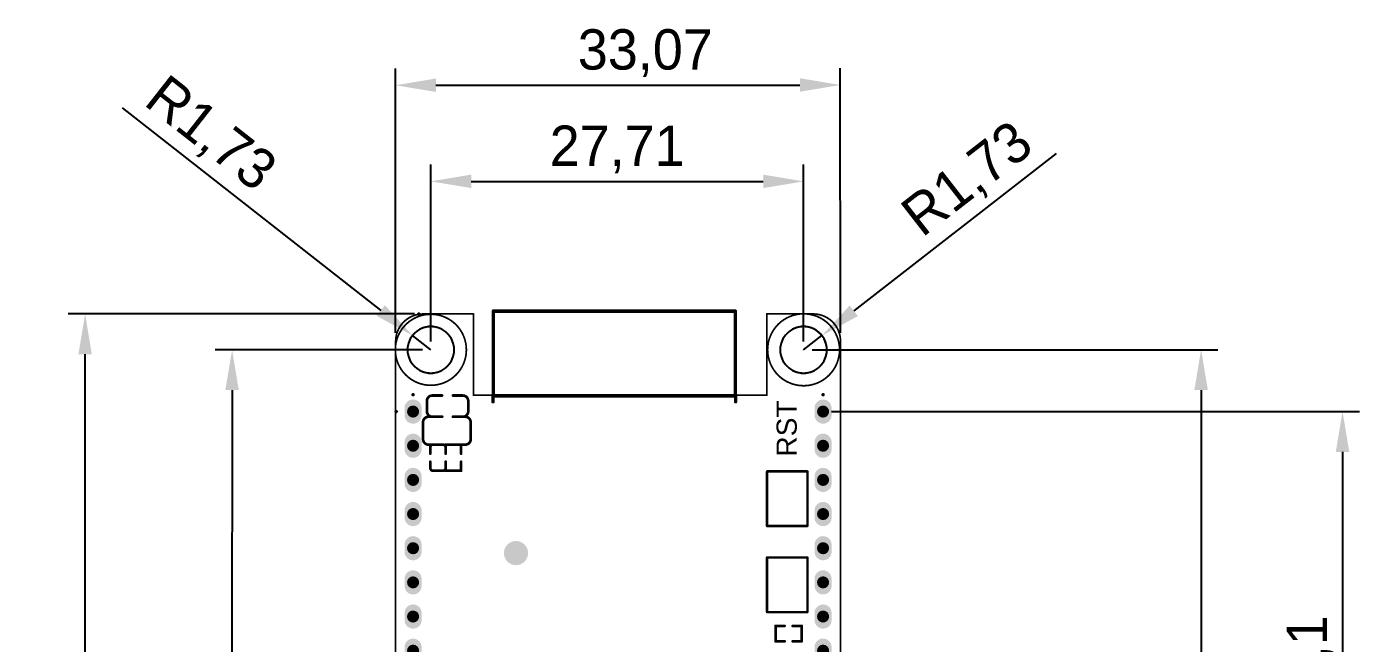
# Model space of a CAD drawing. Header units: millimetres. Extents: x 237 to 337, y 93 to 245.
# Drawn here: x 237.4 to 336.5, y 199.1 to 245 of the extents above; entities that cross this region are included whole.
import ezdxf

# ---------------------------------------------------------------- set-up
doc = ezdxf.new("R2010")
doc.units = ezdxf.units.MM
for name, color, linetype in [('KeepOutLayer', 6, 'Continuous'), ('MultiLayer', 9, 'Continuous'), ('PadHoleLayer', 156, 'Continuous'), ('TopOverlay', 2, 'Continuous')]:
    doc.layers.add(name, color=color, linetype=linetype)
doc.styles.add('Arial', font='arial.ttf', dxfattribs={"height": 0.2})
doc.dimstyles.new('ISO-25', dxfattribs={"dimtxt": 3, "dimasz": 3, "dimexe": 1.25, "dimexo": 0.625, "dimtad": 1, "dimtxsty": 'Standard', "dimcen": 2.5, "dimclrd": 3, "dimclre": 3, "dimclrt": 3, "dimadec": 0, "dimazin": 0, "dimtfac": 1, "dimtmove": 0, "dimatfit": 3, "dimfxl": 1, "dimarcsym": 0})

# ---------------------------------------------------------------- blocks, each defined once
blk = doc.blocks.new('16PIN_2_54_7')
at = {"layer": 'MultiLayer'}
h = blk.add_hatch(color=9, dxfattribs=at)
edge = h.paths.add_edge_path()
edge.add_arc((0.265, 0), 0.635, 270, 450)
edge.add_line((0.265, 0.635), (-0.265, 0.635))
edge.add_arc((-0.265, 0), 0.635, 90, 270)
edge.add_line((-0.265, -0.635), (0.265, -0.635))
h = blk.add_hatch(color=9, dxfattribs=at)
edge = h.paths.add_edge_path()
edge.add_arc((2.805, 0), 0.635, 270, 450)
edge.add_line((2.805, 0.635), (2.275, 0.635))
edge.add_arc((2.275, 0), 0.635, 90, 270)
edge.add_line((2.275, -0.635), (2.805, -0.635))
h = blk.add_hatch(color=9, dxfattribs=at)
edge = h.paths.add_edge_path()
edge.add_arc((5.345, 0), 0.635, 270, 450)
edge.add_line((5.345, 0.635), (4.815, 0.635))
edge.add_arc((4.815, 0), 0.635, 90, 270)
edge.add_line((4.815, -0.635), (5.345, -0.635))
h = blk.add_hatch(color=9, dxfattribs=at)
edge = h.paths.add_edge_path()
edge.add_arc((7.885, 0), 0.635, 270, 450)
edge.add_line((7.885, 0.635), (7.355, 0.635))
edge.add_arc((7.355, 0), 0.635, 90, 270)
edge.add_line((7.355, -0.635), (7.885, -0.635))
h = blk.add_hatch(color=9, dxfattribs=at)
edge = h.paths.add_edge_path()
edge.add_arc((10.425, 0), 0.635, 270, 450)
edge.add_line((10.425, 0.635), (9.895, 0.635))
edge.add_arc((9.895, 0), 0.635, 90, 270)
edge.add_line((9.895, -0.635), (10.425, -0.635))
h = blk.add_hatch(color=9, dxfattribs=at)
edge = h.paths.add_edge_path()
edge.add_arc((12.965, 0), 0.635, 270, 450)
edge.add_line((12.965, 0.635), (12.435, 0.635))
edge.add_arc((12.435, 0), 0.635, 90, 270)
edge.add_line((12.435, -0.635), (12.965, -0.635))
h = blk.add_hatch(color=9, dxfattribs=at)
edge = h.paths.add_edge_path()
edge.add_arc((15.505, 0), 0.635, 270, 450)
edge.add_line((15.505, 0.635), (14.975, 0.635))
edge.add_arc((14.975, 0), 0.635, 90, 270)
edge.add_line((14.975, -0.635), (15.505, -0.635))
h = blk.add_hatch(color=9, dxfattribs=at)
edge = h.paths.add_edge_path()
edge.add_arc((18.045, 0), 0.635, 270, 450)
edge.add_line((18.045, 0.635), (17.515, 0.635))
edge.add_arc((17.515, 0), 0.635, 90, 270)
edge.add_line((17.515, -0.635), (18.045, -0.635))
h = blk.add_hatch(color=9, dxfattribs=at)
edge = h.paths.add_edge_path()
edge.add_arc((20.585, 0), 0.635, 270, 450)
edge.add_line((20.585, 0.635), (20.055, 0.635))
edge.add_arc((20.055, 0), 0.635, 90, 270)
edge.add_line((20.055, -0.635), (20.585, -0.635))
h = blk.add_hatch(color=9, dxfattribs=at)
edge = h.paths.add_edge_path()
edge.add_arc((23.125, 0), 0.635, 270, 450)
edge.add_line((23.125, 0.635), (22.595, 0.635))
edge.add_arc((22.595, 0), 0.635, 90, 270)
edge.add_line((22.595, -0.635), (23.125, -0.635))
h = blk.add_hatch(color=9, dxfattribs=at)
edge = h.paths.add_edge_path()
edge.add_arc((25.665, 0), 0.635, 270, 450)
edge.add_line((25.665, 0.635), (25.135, 0.635))
edge.add_arc((25.135, 0), 0.635, 90, 270)
edge.add_line((25.135, -0.635), (25.665, -0.635))
h = blk.add_hatch(color=9, dxfattribs=at)
edge = h.paths.add_edge_path()
edge.add_arc((28.205, 0), 0.635, 270, 450)
edge.add_line((28.205, 0.635), (27.675, 0.635))
edge.add_arc((27.675, 0), 0.635, 90, 270)
edge.add_line((27.675, -0.635), (28.205, -0.635))
h = blk.add_hatch(color=9, dxfattribs=at)
edge = h.paths.add_edge_path()
edge.add_arc((30.745, 0), 0.635, 270, 450)
edge.add_line((30.745, 0.635), (30.215, 0.635))
edge.add_arc((30.215, 0), 0.635, 90, 270)
edge.add_line((30.215, -0.635), (30.745, -0.635))
h = blk.add_hatch(color=9, dxfattribs=at)
edge = h.paths.add_edge_path()
edge.add_arc((33.285, 0), 0.635, 270, 450)
edge.add_line((33.285, 0.635), (32.755, 0.635))
edge.add_arc((32.755, 0), 0.635, 90, 270)
edge.add_line((32.755, -0.635), (33.285, -0.635))
h = blk.add_hatch(color=9, dxfattribs=at)
edge = h.paths.add_edge_path()
edge.add_arc((35.825, 0), 0.635, 270, 450)
edge.add_line((35.825, 0.635), (35.295, 0.635))
edge.add_arc((35.295, 0), 0.635, 90, 270)
edge.add_line((35.295, -0.635), (35.825, -0.635))
h = blk.add_hatch(color=9, dxfattribs=at)
edge = h.paths.add_edge_path()
edge.add_arc((38.365, 0), 0.635, 270, 450)
edge.add_line((38.365, 0.635), (37.835, 0.635))
edge.add_arc((37.835, 0), 0.635, 90, 270)
edge.add_line((37.835, -0.635), (38.365, -0.635))
at = {"layer": 'PadHoleLayer'}
h = blk.add_hatch(color=156, dxfattribs=at)
edge = h.paths.add_edge_path()
edge.add_arc((0, 0), 0.45, 0, 360)
h = blk.add_hatch(color=156, dxfattribs=at)
edge = h.paths.add_edge_path()
edge.add_arc((2.54, 0), 0.45, 0, 360)
h = blk.add_hatch(color=156, dxfattribs=at)
edge = h.paths.add_edge_path()
edge.add_arc((5.08, 0), 0.45, 0, 360)
h = blk.add_hatch(color=156, dxfattribs=at)
edge = h.paths.add_edge_path()
edge.add_arc((7.62, 0), 0.45, 0, 360)
h = blk.add_hatch(color=156, dxfattribs=at)
edge = h.paths.add_edge_path()
edge.add_arc((10.16, 0), 0.45, 0, 360)
h = blk.add_hatch(color=156, dxfattribs=at)
edge = h.paths.add_edge_path()
edge.add_arc((12.7, 0), 0.45, 0, 360)
h = blk.add_hatch(color=156, dxfattribs=at)
edge = h.paths.add_edge_path()
edge.add_arc((15.24, 0), 0.45, 0, 360)
h = blk.add_hatch(color=156, dxfattribs=at)
edge = h.paths.add_edge_path()
edge.add_arc((17.78, 0), 0.45, 0, 360)
h = blk.add_hatch(color=156, dxfattribs=at)
edge = h.paths.add_edge_path()
edge.add_arc((20.32, 0), 0.45, 0, 360)
h = blk.add_hatch(color=156, dxfattribs=at)
edge = h.paths.add_edge_path()
edge.add_arc((22.86, 0), 0.45, 0, 360)
h = blk.add_hatch(color=156, dxfattribs=at)
edge = h.paths.add_edge_path()
edge.add_arc((25.4, 0), 0.45, 0, 360)
h = blk.add_hatch(color=156, dxfattribs=at)
edge = h.paths.add_edge_path()
edge.add_arc((27.94, 0), 0.45, 0, 360)
h = blk.add_hatch(color=156, dxfattribs=at)
edge = h.paths.add_edge_path()
edge.add_arc((30.48, 0), 0.45, 0, 360)
h = blk.add_hatch(color=156, dxfattribs=at)
edge = h.paths.add_edge_path()
edge.add_arc((33.02, 0), 0.45, 0, 360)
h = blk.add_hatch(color=156, dxfattribs=at)
edge = h.paths.add_edge_path()
edge.add_arc((35.56, 0), 0.45, 0, 360)
h = blk.add_hatch(color=156, dxfattribs=at)
edge = h.paths.add_edge_path()
edge.add_arc((38.1, 0), 0.45, 0, 360)
blk = doc.blocks.new('16PIN_2_54_8')
at = {"layer": 'MultiLayer'}
h = blk.add_hatch(color=9, dxfattribs=at)
edge = h.paths.add_edge_path()
edge.add_arc((0.265, 0), 0.635, 270, 450)
edge.add_line((0.265, 0.635), (-0.265, 0.635))
edge.add_arc((-0.265, 0), 0.635, 90, 270)
edge.add_line((-0.265, -0.635), (0.265, -0.635))
h = blk.add_hatch(color=9, dxfattribs=at)
edge = h.paths.add_edge_path()
edge.add_arc((2.805, 0), 0.635, 270, 450)
edge.add_line((2.805, 0.635), (2.275, 0.635))
edge.add_arc((2.275, 0), 0.635, 90, 270)
edge.add_line((2.275, -0.635), (2.805, -0.635))
h = blk.add_hatch(color=9, dxfattribs=at)
edge = h.paths.add_edge_path()
edge.add_arc((5.345, 0), 0.635, 270, 450)
edge.add_line((5.345, 0.635), (4.815, 0.635))
edge.add_arc((4.815, 0), 0.635, 90, 270)
edge.add_line((4.815, -0.635), (5.345, -0.635))
h = blk.add_hatch(color=9, dxfattribs=at)
edge = h.paths.add_edge_path()
edge.add_arc((7.885, 0), 0.635, 270, 450)
edge.add_line((7.885, 0.635), (7.355, 0.635))
edge.add_arc((7.355, 0), 0.635, 90, 270)
edge.add_line((7.355, -0.635), (7.885, -0.635))
h = blk.add_hatch(color=9, dxfattribs=at)
edge = h.paths.add_edge_path()
edge.add_arc((10.425, 0), 0.635, 270, 450)
edge.add_line((10.425, 0.635), (9.895, 0.635))
edge.add_arc((9.895, 0), 0.635, 90, 270)
edge.add_line((9.895, -0.635), (10.425, -0.635))
h = blk.add_hatch(color=9, dxfattribs=at)
edge = h.paths.add_edge_path()
edge.add_arc((12.965, 0), 0.635, 270, 450)
edge.add_line((12.965, 0.635), (12.435, 0.635))
edge.add_arc((12.435, 0), 0.635, 90, 270)
edge.add_line((12.435, -0.635), (12.965, -0.635))
h = blk.add_hatch(color=9, dxfattribs=at)
edge = h.paths.add_edge_path()
edge.add_arc((15.505, 0), 0.635, 270, 450)
edge.add_line((15.505, 0.635), (14.975, 0.635))
edge.add_arc((14.975, 0), 0.635, 90, 270)
edge.add_line((14.975, -0.635), (15.505, -0.635))
h = blk.add_hatch(color=9, dxfattribs=at)
edge = h.paths.add_edge_path()
edge.add_arc((18.045, 0), 0.635, 270, 450)
edge.add_line((18.045, 0.635), (17.515, 0.635))
edge.add_arc((17.515, 0), 0.635, 90, 270)
edge.add_line((17.515, -0.635), (18.045, -0.635))
h = blk.add_hatch(color=9, dxfattribs=at)
edge = h.paths.add_edge_path()
edge.add_arc((20.585, 0), 0.635, 270, 450)
edge.add_line((20.585, 0.635), (20.055, 0.635))
edge.add_arc((20.055, 0), 0.635, 90, 270)
edge.add_line((20.055, -0.635), (20.585, -0.635))
h = blk.add_hatch(color=9, dxfattribs=at)
edge = h.paths.add_edge_path()
edge.add_arc((23.125, 0), 0.635, 270, 450)
edge.add_line((23.125, 0.635), (22.595, 0.635))
edge.add_arc((22.595, 0), 0.635, 90, 270)
edge.add_line((22.595, -0.635), (23.125, -0.635))
h = blk.add_hatch(color=9, dxfattribs=at)
edge = h.paths.add_edge_path()
edge.add_arc((25.665, 0), 0.635, 270, 450)
edge.add_line((25.665, 0.635), (25.135, 0.635))
edge.add_arc((25.135, 0), 0.635, 90, 270)
edge.add_line((25.135, -0.635), (25.665, -0.635))
h = blk.add_hatch(color=9, dxfattribs=at)
edge = h.paths.add_edge_path()
edge.add_arc((28.205, 0), 0.635, 270, 450)
edge.add_line((28.205, 0.635), (27.675, 0.635))
edge.add_arc((27.675, 0), 0.635, 90, 270)
edge.add_line((27.675, -0.635), (28.205, -0.635))
h = blk.add_hatch(color=9, dxfattribs=at)
edge = h.paths.add_edge_path()
edge.add_arc((30.745, 0), 0.635, 270, 450)
edge.add_line((30.745, 0.635), (30.215, 0.635))
edge.add_arc((30.215, 0), 0.635, 90, 270)
edge.add_line((30.215, -0.635), (30.745, -0.635))
h = blk.add_hatch(color=9, dxfattribs=at)
edge = h.paths.add_edge_path()
edge.add_arc((33.285, 0), 0.635, 270, 450)
edge.add_line((33.285, 0.635), (32.755, 0.635))
edge.add_arc((32.755, 0), 0.635, 90, 270)
edge.add_line((32.755, -0.635), (33.285, -0.635))
h = blk.add_hatch(color=9, dxfattribs=at)
edge = h.paths.add_edge_path()
edge.add_arc((35.825, 0), 0.635, 270, 450)
edge.add_line((35.825, 0.635), (35.295, 0.635))
edge.add_arc((35.295, 0), 0.635, 90, 270)
edge.add_line((35.295, -0.635), (35.825, -0.635))
h = blk.add_hatch(color=9, dxfattribs=at)
edge = h.paths.add_edge_path()
edge.add_arc((38.365, 0), 0.635, 270, 450)
edge.add_line((38.365, 0.635), (37.835, 0.635))
edge.add_arc((37.835, 0), 0.635, 90, 270)
edge.add_line((37.835, -0.635), (38.365, -0.635))
at = {"layer": 'PadHoleLayer'}
h = blk.add_hatch(color=156, dxfattribs=at)
edge = h.paths.add_edge_path()
edge.add_arc((0, 0), 0.45, 0, 360)
h = blk.add_hatch(color=156, dxfattribs=at)
edge = h.paths.add_edge_path()
edge.add_arc((2.54, 0), 0.45, 0, 360)
h = blk.add_hatch(color=156, dxfattribs=at)
edge = h.paths.add_edge_path()
edge.add_arc((5.08, 0), 0.45, 0, 360)
h = blk.add_hatch(color=156, dxfattribs=at)
edge = h.paths.add_edge_path()
edge.add_arc((7.62, 0), 0.45, 0, 360)
h = blk.add_hatch(color=156, dxfattribs=at)
edge = h.paths.add_edge_path()
edge.add_arc((10.16, 0), 0.45, 0, 360)
h = blk.add_hatch(color=156, dxfattribs=at)
edge = h.paths.add_edge_path()
edge.add_arc((12.7, 0), 0.45, 0, 360)
h = blk.add_hatch(color=156, dxfattribs=at)
edge = h.paths.add_edge_path()
edge.add_arc((15.24, 0), 0.45, 0, 360)
h = blk.add_hatch(color=156, dxfattribs=at)
edge = h.paths.add_edge_path()
edge.add_arc((17.78, 0), 0.45, 0, 360)
h = blk.add_hatch(color=156, dxfattribs=at)
edge = h.paths.add_edge_path()
edge.add_arc((20.32, 0), 0.45, 0, 360)
h = blk.add_hatch(color=156, dxfattribs=at)
edge = h.paths.add_edge_path()
edge.add_arc((22.86, 0), 0.45, 0, 360)
h = blk.add_hatch(color=156, dxfattribs=at)
edge = h.paths.add_edge_path()
edge.add_arc((25.4, 0), 0.45, 0, 360)
h = blk.add_hatch(color=156, dxfattribs=at)
edge = h.paths.add_edge_path()
edge.add_arc((27.94, 0), 0.45, 0, 360)
h = blk.add_hatch(color=156, dxfattribs=at)
edge = h.paths.add_edge_path()
edge.add_arc((30.48, 0), 0.45, 0, 360)
h = blk.add_hatch(color=156, dxfattribs=at)
edge = h.paths.add_edge_path()
edge.add_arc((33.02, 0), 0.45, 0, 360)
h = blk.add_hatch(color=156, dxfattribs=at)
edge = h.paths.add_edge_path()
edge.add_arc((35.56, 0), 0.45, 0, 360)
h = blk.add_hatch(color=156, dxfattribs=at)
edge = h.paths.add_edge_path()
edge.add_arc((38.1, 0), 0.45, 0, 360)
blk = doc.blocks.new('LC_0805_C_47')
at = {"layer": 'TopOverlay', "const_width": 0.2}
for points in [[(-1.77, 0.635, -0.414214), (-1.37, 1.035)], [(1.37, 1.035, -0.414213), (1.77, 0.635)], [(-1.37, -1.035, -0.414213), (-1.77, -0.635)], [(1.77, -0.635, -0.414214), (1.37, -1.035)]]:
    blk.add_lwpolyline(points, format="xyb", dxfattribs=at)
for points in [[(-1.37, 1.035), (-0.45, 1.035)], [(0.45, 1.035), (1.37, 1.035)], [(-1.77, -0.635), (-1.77, 0.635)], [(1.77, -0.635), (1.77, 0.635)], [(-1.37, -1.035), (-0.45, -1.035)], [(0.45, -1.035), (1.37, -1.035)]]:
    blk.add_lwpolyline(points, dxfattribs=at)
at = {"layer": 'TopOverlay', "const_width": 0.1}
for points in [[(-1.42, 1.035, 1), (-1.32, 1.035, 1)], [(-1.42, 1.035, 1), (-1.32, 1.035, 1)], [(-0.5, 1.035, 1), (-0.4, 1.035, 1)], [(0.4, 1.035, 1), (0.5, 1.035, 1)], [(1.32, 1.035, 1), (1.42, 1.035, 1)], [(1.32, 1.035, 1), (1.42, 1.035, 1)], [(-1.82, 0.635, 1), (-1.72, 0.635, 1)], [(-1.82, 0.635, 1), (-1.72, 0.635, 1)], [(1.72, 0.635, 1), (1.82, 0.635, 1)], [(1.72, 0.635, 1), (1.82, 0.635, 1)], [(-1.82, -0.635, 1), (-1.72, -0.635, 1)], [(-1.82, -0.635, 1), (-1.72, -0.635, 1)], [(-1.42, -1.035, 1), (-1.32, -1.035, 1)], [(-1.42, -1.035, 1), (-1.32, -1.035, 1)], [(-0.5, -1.035, 1), (-0.4, -1.035, 1)], [(0.4, -1.035, 1), (0.5, -1.035, 1)], [(1.32, -1.035, 1), (1.42, -1.035, 1)], [(1.32, -1.035, 1), (1.42, -1.035, 1)], [(1.72, -0.635, 1), (1.82, -0.635, 1)], [(1.72, -0.635, 1), (1.82, -0.635, 1)]]:
    blk.add_lwpolyline(points, format="xyb", close=True, dxfattribs=at)
blk = doc.blocks.new('LC_0603_C_48')
at = {"layer": 'TopOverlay', "const_width": 0.2}
for points in [[(-1.535, 0.39, -0.414214), (-1.135, 0.79)], [(1.135, 0.79, -0.414213), (1.535, 0.39)], [(-1.135, -0.79, -0.414214), (-1.535, -0.39)], [(1.535, -0.39, -0.414213), (1.135, -0.79)]]:
    blk.add_lwpolyline(points, format="xyb", dxfattribs=at)
for points in [[(-1.535, -0.39), (-1.535, 0.39)], [(-1.135, 0.79), (-0.4, 0.79)], [(0.4, 0.79), (1.135, 0.79)], [(1.535, -0.39), (1.535, 0.39)], [(-1.135, -0.79), (-0.4, -0.79)], [(0.4, -0.79), (1.135, -0.79)]]:
    blk.add_lwpolyline(points, dxfattribs=at)
at = {"layer": 'TopOverlay', "const_width": 0.1}
for points in [[(-1.585, 0.39, 1), (-1.485, 0.39, 1)], [(-1.585, 0.39, 1), (-1.485, 0.39, 1)], [(-1.185, 0.79, 1), (-1.085, 0.79, 1)], [(-1.185, 0.79, 1), (-1.085, 0.79, 1)], [(-0.45, 0.79, 1), (-0.35, 0.79, 1)], [(0.35, 0.79, 1), (0.45, 0.79, 1)], [(1.085, 0.79, 1), (1.185, 0.79, 1)], [(1.085, 0.79, 1), (1.185, 0.79, 1)], [(1.485, 0.39, 1), (1.585, 0.39, 1)], [(1.485, 0.39, 1), (1.585, 0.39, 1)], [(-1.585, -0.39, 1), (-1.485, -0.39, 1)], [(-1.585, -0.39, 1), (-1.485, -0.39, 1)], [(-1.185, -0.79, 1), (-1.085, -0.79, 1)], [(-1.185, -0.79, 1), (-1.085, -0.79, 1)], [(-0.45, -0.79, 1), (-0.35, -0.79, 1)], [(0.35, -0.79, 1), (0.45, -0.79, 1)], [(1.085, -0.79, 1), (1.185, -0.79, 1)], [(1.085, -0.79, 1), (1.185, -0.79, 1)], [(1.485, -0.39, 1), (1.585, -0.39, 1)], [(1.485, -0.39, 1), (1.585, -0.39, 1)]]:
    blk.add_lwpolyline(points, format="xyb", close=True, dxfattribs=at)
blk = doc.blocks.new('LC_0402_C_49')
at = {"layer": 'TopOverlay', "const_width": 0.2}
for points in [[(-0.975, 0.355, -0.414214), (-0.755, 0.575)], [(0.755, 0.575, -0.414214), (0.975, 0.355)], [(-0.755, -0.575, -0.414214), (-0.975, -0.355)], [(0.975, -0.355, -0.414214), (0.755, -0.575)]]:
    blk.add_lwpolyline(points, format="xyb", dxfattribs=at)
for points in [[(-0.975, -0.355), (-0.975, 0.355)], [(-0.3, 0.575), (-0.75, 0.575)], [(0.75, 0.575), (0.3, 0.575)], [(0.975, -0.355), (0.975, 0.355)], [(-0.3, -0.575), (-0.75, -0.575)], [(0.75, -0.575), (0.3, -0.575)]]:
    blk.add_lwpolyline(points, dxfattribs=at)
at = {"layer": 'TopOverlay', "const_width": 0.1}
for points in [[(-1.025, 0.355, 1), (-0.925, 0.355, 1)], [(-1.025, 0.355, 1), (-0.925, 0.355, 1)], [(-0.805, 0.575, 1), (-0.705, 0.575, 1)], [(-0.8, 0.575, 1), (-0.7, 0.575, 1)], [(-0.35, 0.575, 1), (-0.25, 0.575, 1)], [(0.25, 0.575, 1), (0.35, 0.575, 1)], [(0.7, 0.575, 1), (0.8, 0.575, 1)], [(0.705, 0.575, 1), (0.805, 0.575, 1)], [(0.925, 0.355, 1), (1.025, 0.355, 1)], [(0.925, 0.355, 1), (1.025, 0.355, 1)], [(-1.025, -0.355, 1), (-0.925, -0.355, 1)], [(-1.025, -0.355, 1), (-0.925, -0.355, 1)], [(-0.805, -0.575, 1), (-0.705, -0.575, 1)], [(-0.8, -0.575, 1), (-0.7, -0.575, 1)], [(-0.35, -0.575, 1), (-0.25, -0.575, 1)], [(0.25, -0.575, 1), (0.35, -0.575, 1)], [(0.7, -0.575, 1), (0.8, -0.575, 1)], [(0.705, -0.575, 1), (0.805, -0.575, 1)], [(0.925, -0.355, 1), (1.025, -0.355, 1)], [(0.925, -0.355, 1), (1.025, -0.355, 1)]]:
    blk.add_lwpolyline(points, format="xyb", close=True, dxfattribs=at)
blk = doc.blocks.new('18650_BATTERY_B_116')
at = {"layer": 'MultiLayer'}
h = blk.add_hatch(color=9, dxfattribs=at)
edge = h.paths.add_edge_path()
edge.add_arc((-2.8, -2.8), 0.9, 0, 360)
at = {"layer": 'PadHoleLayer'}
h = blk.add_hatch(color=156, dxfattribs=at)
edge = h.paths.add_edge_path()
edge.add_arc((-2.8, -2.8), 0.9, 0, 360)
blk = doc.blocks.new('LC_0402_R_130')
at = {"layer": 'TopOverlay', "const_width": 0.2}
for points in [[(-0.975, -0.575), (-0.975, 0.575)], [(-0.975, 0.575), (-0.3, 0.575)], [(0.3, 0.575), (0.975, 0.575)], [(0.975, -0.575), (0.975, 0.575)], [(-0.975, -0.575), (-0.3, -0.575)], [(0.3, -0.575), (0.975, -0.575)]]:
    blk.add_lwpolyline(points, dxfattribs=at)
at = {"layer": 'TopOverlay', "const_width": 0.1}
for points in [[(-1.025, 0.575, 1), (-0.925, 0.575, 1)], [(-1.025, 0.575, 1), (-0.925, 0.575, 1)], [(-0.35, 0.575, 1), (-0.25, 0.575, 1)], [(0.25, 0.575, 1), (0.35, 0.575, 1)], [(0.925, 0.575, 1), (1.025, 0.575, 1)], [(0.925, 0.575, 1), (1.025, 0.575, 1)], [(-1.025, -0.575, 1), (-0.925, -0.575, 1)], [(-1.025, -0.575, 1), (-0.925, -0.575, 1)], [(-0.35, -0.575, 1), (-0.25, -0.575, 1)], [(0.25, -0.575, 1), (0.35, -0.575, 1)], [(0.925, -0.575, 1), (1.025, -0.575, 1)], [(0.925, -0.575, 1), (1.025, -0.575, 1)]]:
    blk.add_lwpolyline(points, format="xyb", close=True, dxfattribs=at)
blk = doc.blocks.new('LC_0402_R_131')
at = {"layer": 'TopOverlay', "const_width": 0.2}
for points in [[(-0.975, 0.575), (-0.975, -0.575)], [(-0.975, 0.575), (-0.3, 0.575)], [(0.3, 0.575), (0.975, 0.575)], [(0.975, 0.575), (0.975, -0.575)], [(-0.975, -0.575), (-0.3, -0.575)], [(0.3, -0.575), (0.975, -0.575)]]:
    blk.add_lwpolyline(points, dxfattribs=at)
at = {"layer": 'TopOverlay', "const_width": 0.1}
for points in [[(-1.025, 0.575, 1), (-0.925, 0.575, 1)], [(-1.025, 0.575, 1), (-0.925, 0.575, 1)], [(-0.35, 0.575, 1), (-0.25, 0.575, 1)], [(0.25, 0.575, 1), (0.35, 0.575, 1)], [(0.925, 0.575, 1), (1.025, 0.575, 1)], [(0.925, 0.575, 1), (1.025, 0.575, 1)], [(-1.025, -0.575, 1), (-0.925, -0.575, 1)], [(-1.025, -0.575, 1), (-0.925, -0.575, 1)], [(-0.35, -0.575, 1), (-0.25, -0.575, 1)], [(0.25, -0.575, 1), (0.35, -0.575, 1)], [(0.925, -0.575, 1), (1.025, -0.575, 1)], [(0.925, -0.575, 1), (1.025, -0.575, 1)]]:
    blk.add_lwpolyline(points, format="xyb", close=True, dxfattribs=at)
blk = doc.blocks.new('WIFIM_SMD_39P_199')
at = {"layer": 'TopOverlay', "const_width": 0.254}
for points in [[(-9, 12.55), (-9, 18.85)], [(-9, 18.85), (9, 18.85)], [(9, 12.55), (9, 18.85)], [(-9.017, 12.111), (-9.017, 12.573)], [(-9.017, 12.573), (9.017, 12.573)], [(-9, 12.55), (9, 12.55)], [(9.017, 12.111), (9.017, 12.573)], [(-9.017, -12.573), (-9.017, -12.111)], [(-9.017, -12.573), (9.017, -12.573)], [(9.017, -12.573), (9.017, -12.111)]]:
    blk.add_lwpolyline(points, dxfattribs=at)
at = {"layer": 'TopOverlay', "const_width": 0.127}
for points in [[(-9.063, 18.85, 1), (-8.936, 18.85, 1)], [(-9.063, 18.85, 1), (-8.936, 18.85, 1)], [(8.936, 18.85, 1), (9.063, 18.85, 1)], [(8.936, 18.85, 1), (9.063, 18.85, 1)], [(-9.081, 12.573, 1), (-8.953, 12.573, 1)], [(-9.081, 12.573, 1), (-8.953, 12.573, 1)], [(-9.081, 12.111, 1), (-8.953, 12.111, 1)], [(-9.063, 12.55, 1), (-8.936, 12.55, 1)], [(-9.063, 12.55, 1), (-8.936, 12.55, 1)], [(8.936, 12.55, 1), (9.063, 12.55, 1)], [(8.936, 12.55, 1), (9.063, 12.55, 1)], [(8.953, 12.573, 1), (9.081, 12.573, 1)], [(8.953, 12.573, 1), (9.081, 12.573, 1)], [(8.953, 12.111, 1), (9.081, 12.111, 1)], [(-9.081, -12.111, 1), (-8.953, -12.111, 1)], [(-9.081, -12.573, 1), (-8.953, -12.573, 1)], [(-9.081, -12.573, 1), (-8.953, -12.573, 1)], [(8.953, -12.111, 1), (9.081, -12.111, 1)], [(8.953, -12.573, 1), (9.081, -12.573, 1)], [(8.953, -12.573, 1), (9.081, -12.573, 1)]]:
    blk.add_lwpolyline(points, format="xyb", close=True, dxfattribs=at)
blk = doc.blocks.new('TS_018TS_018_202')
at = {"layer": 'TopOverlay', "const_width": 0.178}
for points in [[(4.064, 1.5), (0, 1.5)], [(0, -1.5), (0, 1.5)], [(4.064, -1.5), (4.064, 1.5)], [(4.064, -1.5), (0, -1.5)]]:
    blk.add_lwpolyline(points, dxfattribs=at)
at = {"layer": 'TopOverlay', "const_width": 0.0889}
for points in [[(-0.044, 1.5, 1), (0.044, 1.5, 1)], [(-0.044, 1.5, 1), (0.044, 1.5, 1)], [(4.02, 1.5, 1), (4.108, 1.5, 1)], [(4.02, 1.5, 1), (4.108, 1.5, 1)], [(-0.044, -1.5, 1), (0.044, -1.5, 1)], [(-0.044, -1.5, 1), (0.044, -1.5, 1)], [(4.02, -1.5, 1), (4.108, -1.5, 1)], [(4.02, -1.5, 1), (4.108, -1.5, 1)]]:
    blk.add_lwpolyline(points, format="xyb", close=True, dxfattribs=at)
blk = doc.blocks.new('TS_018TS_018_203')
at = {"layer": 'TopOverlay', "const_width": 0.178}
for points in [[(0, 1.5), (4.064, 1.5)], [(0, 1.5), (0, -1.5)], [(4.064, 1.5), (4.064, -1.5)], [(0, -1.5), (4.064, -1.5)]]:
    blk.add_lwpolyline(points, dxfattribs=at)
at = {"layer": 'TopOverlay', "const_width": 0.0889}
for points in [[(-0.044, 1.5, 1), (0.044, 1.5, 1)], [(-0.044, 1.5, 1), (0.044, 1.5, 1)], [(4.02, 1.5, 1), (4.108, 1.5, 1)], [(4.02, 1.5, 1), (4.108, 1.5, 1)], [(-0.044, -1.5, 1), (0.044, -1.5, 1)], [(-0.044, -1.5, 1), (0.044, -1.5, 1)], [(4.02, -1.5, 1), (4.108, -1.5, 1)], [(4.02, -1.5, 1), (4.108, -1.5, 1)]]:
    blk.add_lwpolyline(points, format="xyb", close=True, dxfattribs=at)
blk = doc.blocks.new('*D219')
at = {"color": 3, "lineweight": -2}
for p, q in [((244.537, 238.975), (263.766, 223.894)), ((267.487, 220.975), (266.126, 222.043))]:
    blk.add_line(p, q, dxfattribs=at)
at = {"color": 3}
blk.add_solid([(264.074, 224.288), (263.457, 223.501), (266.126, 222.043)], dxfattribs=at)
at = {"layer": 'Defpoints', "color": 0}
for p in [(266.126, 222.043), (267.487, 220.975)]:
    blk.add_point(p, dxfattribs=at)
at = {"color": 3, "insert": (251.019, 236.909), "char_height": 3, "attachment_point": 5, "rotation": 321.89392}
blk.add_mtext('R1,73', dxfattribs=at)
blk = doc.blocks.new('*D220')
at = {"color": 3, "lineweight": -2}
for p, q in [((313.975, 235.565), (298.933, 223.877)), ((295.199, 220.975), (296.565, 222.037))]:
    blk.add_line(p, q, dxfattribs=at)
blk.add_arc((295.199, 220.975), 1.73, 20.70382, 79.25637, dxfattribs=at)
at = {"color": 3}
blk.add_solid([(298.627, 224.272), (299.24, 223.483), (296.565, 222.037)], dxfattribs=at)
at = {"layer": 'Defpoints', "color": 0}
for p in [(296.565, 222.037), (295.199, 220.975)]:
    blk.add_point(p, dxfattribs=at)
at = {"color": 3, "insert": (307.484, 233.529), "char_height": 3, "attachment_point": 5, "rotation": 37.84873}
blk.add_mtext('R1,73', dxfattribs=at)
blk = doc.blocks.new('*D223')
at = {"color": 3, "lineweight": -2}
for p, q in [((266.284, 223.642), (240.537, 223.644)), ((241.781, 116.103), (241.786, 220.644)), ((266.278, 113.102), (240.531, 113.103))]:
    blk.add_line(p, q, dxfattribs=at)
at = {"color": 3}
for points in [[(241.286, 220.644), (242.286, 220.644), (241.787, 223.644)], [(241.281, 116.103), (242.281, 116.103), (241.781, 113.103)]]:
    blk.add_solid(points, dxfattribs=at)
at = {"layer": 'Defpoints', "color": 0}
for p in [(241.787, 223.644), (266.909, 223.642), (266.903, 113.102)]:
    blk.add_point(p, dxfattribs=at)
at = {"color": 3, "insert": (239.409, 168.373), "char_height": 3, "attachment_point": 5, "rotation": 89.99702}
blk.add_mtext('110,54', dxfattribs=at)
blk = doc.blocks.new('*D224')
at = {"color": 3, "lineweight": -2}
for p, q in [((264.871, 222.23), (264.859, 241.9)), ((297.942, 222.249), (297.93, 241.919)), ((267.86, 240.652), (294.931, 240.668))]:
    blk.add_line(p, q, dxfattribs=at)
at = {"color": 3}
for points in [[(267.86, 241.152), (267.86, 240.152), (264.86, 240.65)], [(294.931, 241.168), (294.931, 240.168), (297.931, 240.669)]]:
    blk.add_solid(points, dxfattribs=at)
at = {"layer": 'Defpoints', "color": 0}
for p in [(297.931, 240.669), (264.871, 221.605), (297.942, 221.624)]:
    blk.add_point(p, dxfattribs=at)
at = {"color": 3, "insert": (283.431, 243.036), "char_height": 3, "attachment_point": 5, "rotation": 0.03354}
blk.add_mtext('33,07', dxfattribs=at)
blk = doc.blocks.new('*D226')
at = {"color": 3, "lineweight": -2}
for p, q in [((297.272, 216.383), (336.515, 216.383)), ((335.265, 213.383), (335.265, 181.283)), ((297.272, 178.283), (336.515, 178.283))]:
    blk.add_line(p, q, dxfattribs=at)
at = {"color": 3}
for points in [[(334.765, 213.383), (335.765, 213.383), (335.265, 216.383)], [(334.765, 181.283), (335.765, 181.283), (335.265, 178.283)]]:
    blk.add_solid(points, dxfattribs=at)
at = {"layer": 'Defpoints', "color": 0}
for p in [(296.647, 216.383), (296.647, 178.283), (335.265, 178.283)]:
    blk.add_point(p, dxfattribs=at)
at = {"color": 3, "insert": (332.89, 197.333), "char_height": 3, "attachment_point": 5, "rotation": 90}
blk.add_mtext('38,1', dxfattribs=at)
blk = doc.blocks.new('*D231')
at = {"color": 3, "lineweight": -2}
for p, q in [((266.862, 220.976), (251.461, 220.979)), ((252.71, 217.979), (252.686, 118.391)), ((266.837, 115.388), (251.436, 115.391))]:
    blk.add_line(p, q, dxfattribs=at)
at = {"color": 3}
for points in [[(252.21, 217.979), (253.21, 217.979), (252.711, 220.979)], [(252.186, 118.391), (253.186, 118.391), (252.686, 115.391)]]:
    blk.add_solid(points, dxfattribs=at)
at = {"layer": 'Defpoints', "color": 0}
for p in [(267.487, 220.975), (252.686, 115.391), (267.462, 115.388)]:
    blk.add_point(p, dxfattribs=at)
at = {"color": 3, "insert": (250.323, 168.186), "char_height": 3, "attachment_point": 5, "rotation": 89.98622}
blk.add_mtext('105,59', dxfattribs=at)
blk = doc.blocks.new('*D234')
at = {"color": 3, "lineweight": -2}
for p, q in [((267.487, 221.6), (267.487, 234.751)), ((295.199, 221.6), (295.199, 234.751)), ((270.487, 233.501), (292.199, 233.501))]:
    blk.add_line(p, q, dxfattribs=at)
at = {"color": 3}
for points in [[(270.487, 234.001), (270.487, 233.001), (267.487, 233.501)], [(292.199, 234.001), (292.199, 233.001), (295.199, 233.501)]]:
    blk.add_solid(points, dxfattribs=at)
at = {"layer": 'Defpoints', "color": 0}
for p in [(295.199, 233.501), (267.487, 220.975), (295.199, 220.975)]:
    blk.add_point(p, dxfattribs=at)
at = {"color": 3, "insert": (281.343, 235.876), "char_height": 3, "attachment_point": 5}
blk.add_mtext('27,71', dxfattribs=at)
blk = doc.blocks.new('*D235')
at = {"color": 3, "lineweight": -2}
for p, q in [((295.824, 220.976), (326, 220.983)), ((324.751, 217.982), (324.775, 118.425)), ((295.849, 115.418), (326.026, 115.425))]:
    blk.add_line(p, q, dxfattribs=at)
at = {"color": 3}
for points in [[(325.251, 217.983), (324.251, 217.982), (324.75, 220.982)], [(325.275, 118.425), (324.275, 118.425), (324.776, 115.425)]]:
    blk.add_solid(points, dxfattribs=at)
at = {"layer": 'Defpoints', "color": 0}
for p in [(295.199, 220.975), (295.224, 115.418), (324.776, 115.425)]:
    blk.add_point(p, dxfattribs=at)
at = {"color": 3, "insert": (327.138, 168.204), "char_height": 3, "attachment_point": 5, "rotation": 270.01379}
blk.add_mtext('105,56', dxfattribs=at)

msp = doc.modelspace()

# ---------------------------------------------------------------- linework, layer by layer
at = {"layer": 'KeepOutLayer', "const_width": 0.127}
for points in [[(264.871, 221.605, -0.414214), (266.909, 223.642)], [(295.924, 223.642, -0.414214), (297.942, 221.624)]]:
    msp.add_lwpolyline(points, format="xyb", dxfattribs=at)
for points in [[(266.909, 223.642), (270.662, 223.642)], [(270.662, 217.597), (270.662, 223.642)], [(292.456, 217.597), (292.456, 223.642)], [(292.456, 223.642), (295.924, 223.642)], [(264.871, 115.134), (264.871, 221.605)], [(297.942, 115.108), (297.942, 221.599)], [(270.662, 217.597), (292.456, 217.597)]]:
    msp.add_lwpolyline(points, dxfattribs=at)
at = {"layer": 'KeepOutLayer'}
for points, const_width in [([(266.877, 223.642, 1), (266.941, 223.642, 1)], 0.0635), ([(266.877, 223.642, 1), (266.941, 223.642, 1)], 0.0635), ([(270.631, 223.642, 1), (270.694, 223.642, 1)], 0.0635), ([(270.631, 223.642, 1), (270.694, 223.642, 1)], 0.0635), ([(292.424, 223.642, 1), (292.487, 223.642, 1)], 0.0635), ([(292.424, 223.642, 1), (292.487, 223.642, 1)], 0.0635), ([(295.892, 223.642, 1), (295.955, 223.642, 1)], 0.0635), ([(295.892, 223.642, 1), (295.955, 223.642, 1)], 0.0635), ([(269.217, 220.975, 1), (265.758, 220.975, 1)], 0.127), ([(296.928, 220.975, 1), (293.469, 220.975, 1)], 0.127), ([(264.839, 221.605, 1), (264.903, 221.605, 1)], 0.0635), ([(264.839, 221.605, 1), (264.903, 221.605, 1)], 0.0635), ([(265.726, 220.975, 1), (265.79, 220.975, 1)], 0.0635), ([(269.185, 220.975, 1), (269.249, 220.975, 1)], 0.0635), ([(293.437, 220.975, 1), (293.501, 220.975, 1)], 0.0635), ([(296.897, 220.975, 1), (296.96, 220.975, 1)], 0.0635), ([(297.91, 221.624, 1), (297.974, 221.624, 1)], 0.0635), ([(297.91, 221.599, 1), (297.974, 221.599, 1)], 0.0635), ([(270.631, 217.597, 1), (270.694, 217.597, 1)], 0.0635), ([(270.631, 217.597, 1), (270.694, 217.597, 1)], 0.0635), ([(292.424, 217.597, 1), (292.487, 217.597, 1)], 0.0635), ([(292.424, 217.597, 1), (292.487, 217.597, 1)], 0.0635)]:
    msp.add_lwpolyline(points, format="xyb", close=True, dxfattribs=dict(at, const_width=const_width))
at = {"layer": 'MultiLayer'}
for p, q in [((266.144, 222.078), (265.955, 221.795)), ((266.385, 222.319), (266.144, 222.078)), ((266.668, 222.508), (266.385, 222.319)), ((266.983, 222.639), (266.668, 222.508)), ((267.317, 222.705), (266.983, 222.639)), ((267.487, 222.705), (267.317, 222.705)), ((267.658, 222.705), (267.487, 222.705)), ((267.992, 222.639), (267.658, 222.705)), ((268.307, 222.508), (267.992, 222.639)), ((268.59, 222.319), (268.307, 222.508)), ((268.831, 222.078), (268.59, 222.319)), ((269.02, 221.795), (268.831, 222.078)), ((293.855, 222.078), (293.666, 221.795)), ((294.096, 222.319), (293.855, 222.078)), ((294.38, 222.508), (294.096, 222.319)), ((294.694, 222.639), (294.38, 222.508)), ((295.028, 222.705), (294.694, 222.639)), ((295.199, 222.705), (295.028, 222.705)), ((295.369, 222.705), (295.199, 222.705)), ((295.703, 222.639), (295.369, 222.705)), ((296.018, 222.508), (295.703, 222.639)), ((296.301, 222.319), (296.018, 222.508)), ((296.542, 222.078), (296.301, 222.319)), ((296.732, 221.795), (296.542, 222.078)), ((265.824, 221.48), (265.758, 221.146)), ((265.758, 221.146), (265.758, 220.975)), ((265.758, 220.975), (265.758, 220.975)), ((265.758, 220.975), (265.758, 220.805)), ((265.955, 221.795), (265.824, 221.48)), ((269.151, 221.48), (269.02, 221.795)), ((269.217, 221.146), (269.151, 221.48)), ((269.217, 220.975), (269.217, 221.146)), ((269.217, 220.805), (269.217, 220.975)), ((293.536, 221.48), (293.469, 221.146)), ((293.469, 221.146), (293.469, 220.975)), ((293.469, 220.975), (293.469, 220.975)), ((293.469, 220.975), (293.469, 220.805)), ((293.666, 221.795), (293.536, 221.48)), ((296.862, 221.48), (296.732, 221.795)), ((296.928, 221.146), (296.862, 221.48)), ((296.928, 220.975), (296.928, 221.146)), ((296.928, 220.805), (296.928, 220.975)), ((265.758, 220.805), (265.824, 220.471)), ((265.824, 220.471), (265.955, 220.156)), ((265.955, 220.156), (266.144, 219.873)), ((268.831, 219.873), (269.02, 220.156)), ((269.02, 220.156), (269.151, 220.471)), ((269.151, 220.471), (269.217, 220.805)), ((293.469, 220.805), (293.536, 220.471)), ((293.536, 220.471), (293.666, 220.156)), ((293.666, 220.156), (293.855, 219.873)), ((296.542, 219.873), (296.732, 220.156)), ((296.732, 220.156), (296.862, 220.471)), ((296.862, 220.471), (296.928, 220.805)), ((266.144, 219.873), (266.385, 219.632)), ((266.385, 219.632), (266.668, 219.443)), ((266.668, 219.443), (266.983, 219.312)), ((266.983, 219.312), (267.317, 219.246)), ((267.317, 219.246), (267.487, 219.246)), ((267.487, 219.246), (267.658, 219.246)), ((267.658, 219.246), (267.992, 219.312)), ((267.992, 219.312), (268.307, 219.443)), ((268.307, 219.443), (268.59, 219.632)), ((268.59, 219.632), (268.831, 219.873)), ((293.855, 219.873), (294.096, 219.632)), ((294.096, 219.632), (294.38, 219.443)), ((294.38, 219.443), (294.694, 219.312)), ((294.694, 219.312), (295.028, 219.246)), ((295.028, 219.246), (295.199, 219.246)), ((295.199, 219.246), (295.369, 219.246)), ((295.369, 219.246), (295.703, 219.312)), ((295.703, 219.312), (296.018, 219.443)), ((296.018, 219.443), (296.301, 219.632)), ((296.301, 219.632), (296.542, 219.873))]:
    msp.add_line(p, q, dxfattribs=at)
at = {"layer": 'MultiLayer', "const_width": 0.0254}
msp.add_lwpolyline([(297.764, 223.642), (297.765, 223.642)], dxfattribs=at)
at = {"layer": 'MultiLayer', "const_width": 0.0127}
for points in [[(297.758, 223.642, 1), (297.771, 223.642, 1)], [(297.759, 223.642, 1), (297.771, 223.642, 1)]]:
    msp.add_lwpolyline(points, format="xyb", close=True, dxfattribs=at)
at = {"layer": 'TopOverlay'}
for points, const_width in [([(270.13, 220.98, 1), (264.845, 220.98, 1)], 0.127), ([(266.528, 223.642, 1), (266.655, 223.642, 1)], 0.127), ([(297.874, 220.98, 1), (292.524, 220.98, 1)], 0.127), ([(264.813, 220.98, 1), (264.876, 220.98, 1)], 0.0635), ([(270.098, 220.98, 1), (270.162, 220.98, 1)], 0.0635), ([(292.492, 220.98, 1), (292.556, 220.98, 1)], 0.0635), ([(297.842, 220.98, 1), (297.905, 220.98, 1)], 0.0635), ([(266.103, 217.639, 1), (266.23, 217.639, 1)], 0.127), ([(296.583, 217.639, 1), (296.71, 217.639, 1)], 0.127), ([(264.848, 216.383, 1), (264.975, 216.383, 1)], 0.127)]:
    msp.add_lwpolyline(points, format="xyb", close=True, dxfattribs=dict(at, const_width=const_width))

# ---------------------------------------------------------------- block references
for name, p in [('WIFIM_SMD_39P_199', (281.127, 205.003)), ('LC_0603_C_48', (268.732, 216.789)), ('LC_0805_C_47', (268.681, 214.96)), ('LC_0402_R_130', (294.088, 199.873))]:
    msp.add_blockref(name, p)
for name, p, rotation in [('16PIN_2_54_7', (266.167, 178.283), 90), ('16PIN_2_54_8', (296.647, 216.383), 270), ('LC_0402_C_49', (268.021, 212.954), 270), ('LC_0402_R_131', (269.164, 212.954), 90), ('TS_018TS_018_202', (293.98, 211.938), 270), ('18650_BATTERY_B_116', (271.018, 208.661), 90), ('TS_018TS_018_203', (293.98, 201.473), 90)]:
    msp.add_blockref(name, p, dxfattribs=dict(rotation=rotation))

# ---------------------------------------------------------------- texts
at = {"layer": 'TopOverlay', "style": 'Arial'}
msp.add_text('RST', height=1.5, rotation=90, dxfattribs=at).set_placement((294.691, 213.03))

# ---------------------------------------------------------------- dimensions: what is measured, and where the dimension line sits
dim = msp.add_linear_dim(base=(297.931, 240.669), p1=(264.871, 221.605), p2=(297.942, 221.624), angle=0.03354, dimstyle='ISO-25')
dim.commit()
dim.dimension.update_dxf_attribs({"geometry": '*D224', "text_midpoint": (283.433, 240.661), "dimtype": 161})
for center, mpoint, picture, middle in [((267.487, 220.975), (266.126, 222.043), '*D219', (249.553, 235.041)), ((295.199, 220.975), (296.565, 222.037), '*D220', (308.941, 231.654))]:
    dim = msp.add_radius_dim(center=center, mpoint=mpoint, dimstyle='ISO-25')
    dim.commit()
    dim.dimension.update_dxf_attribs({"geometry": picture, "text_midpoint": middle, "dimtype": 164})
dim = msp.add_linear_dim(base=(295.199, 233.501), p1=(267.487, 220.975), p2=(295.199, 220.975), dimstyle='ISO-25')
dim.commit()
dim.dimension.update_dxf_attribs({"geometry": '*D234', "text_midpoint": (281.343, 235.876)})
for p1, p2, distance, picture, middle in [((266.903, 113.102), (266.909, 223.642), 25.122, '*D223', (239.409, 168.373)), ((267.487, 220.975), (267.462, 115.388), -14.776, '*D231', (250.323, 168.186)), ((295.199, 220.975), (295.224, 115.418), 29.552, '*D235', (327.138, 168.204))]:
    dim = msp.add_aligned_dim(p1=p1, p2=p2, distance=distance, dimstyle='ISO-25')
    dim.commit()
    dim.dimension.update_dxf_attribs({"geometry": picture, "text_midpoint": middle})
dim = msp.add_linear_dim(base=(335.265, 178.283), p1=(296.647, 216.383), p2=(296.647, 178.283), angle=90, dimstyle='ISO-25')
dim.commit()
dim.dimension.update_dxf_attribs({"geometry": '*D226', "text_midpoint": (332.89, 197.333)})

doc.saveas('drawing.dxf')
